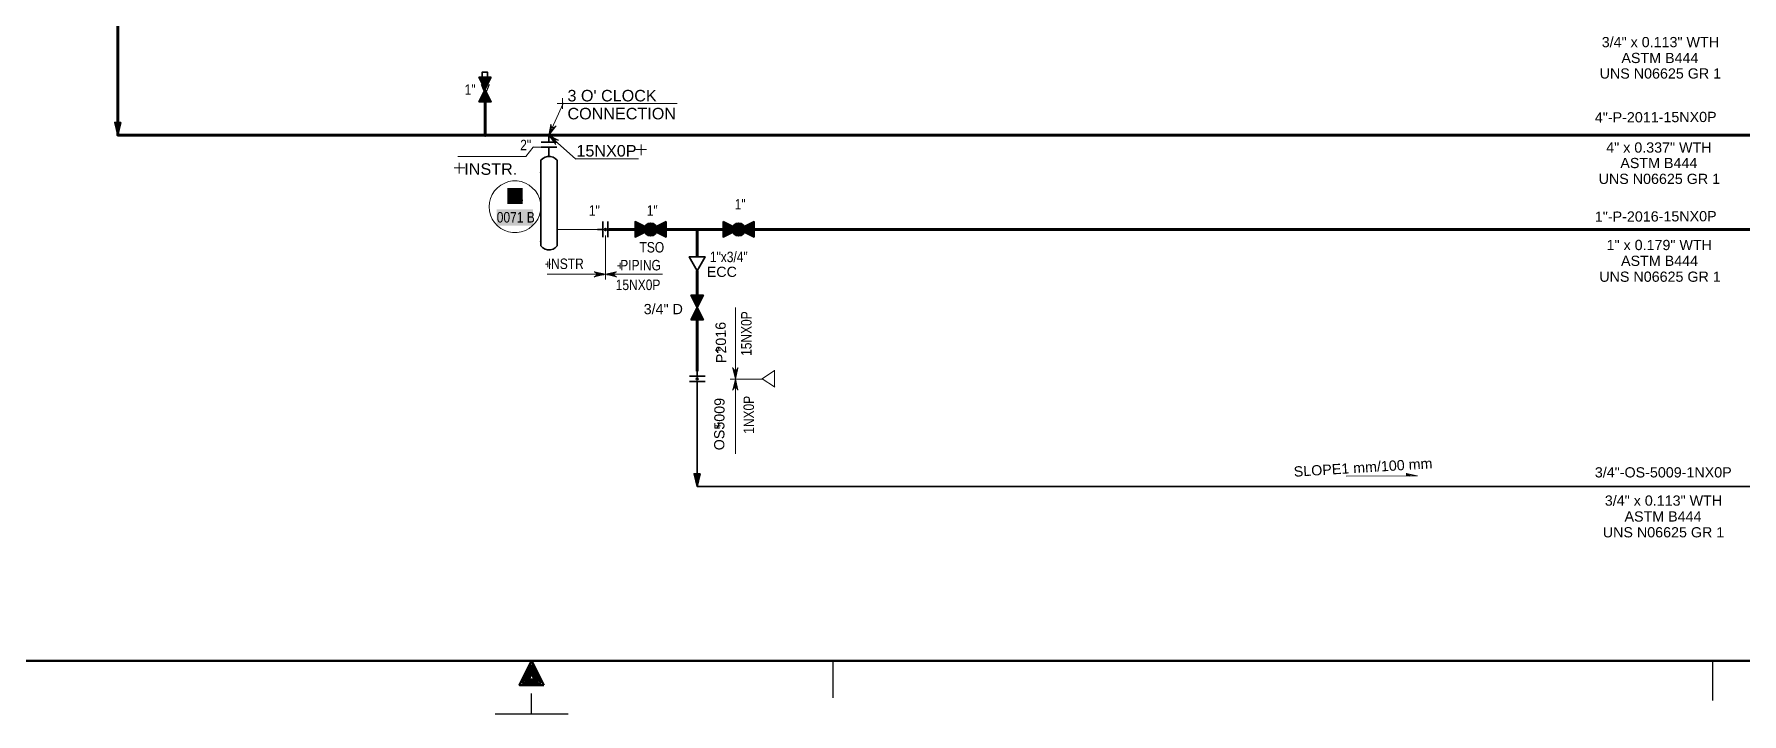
# Model space of a CAD drawing. Header units: millimetres. Extents: x 0 to 1016, y 0 to 711.
# Drawn here: x 385.9 to 805.1, y 0.2 to 167.2 of the extents above; entities that cross this region are included whole.
import ezdxf

# ---------------------------------------------------------------- set-up
doc = ezdxf.new("R2010")
doc.units = ezdxf.units.MM
for name, color, linetype in [('PDF_Geometry', 7, 'Continuous'), ('PDF_Solid Fills', 7, 'Continuous'), ('PDF_Text', 7, 'Continuous')]:
    doc.layers.add(name, color=color, linetype=linetype)
doc.styles.add('PDF Arial Narrow', font='ARIALN.TTF')
doc.styles.add('PDF Helvetica', font='arial.ttf')

msp = doc.modelspace()

# ---------------------------------------------------------------- hatches: boundary and pattern name
at = {"layer": 'PDF_Solid Fills', "transparency": 33554559}
for points in [[(535.78, 118.52), (533.41, 117.33), (533.41, 121.14), (535.78, 119.96), (535.7, 119.45), (535.7, 118.94)], [(535.78, 118.52), (535.7, 118.94), (535.7, 119.45), (535.78, 119.96), (537.22, 119.2)], [(535.78, 119.96), (536.12, 120.3), (536.54, 120.64), (536.97, 120.81), (537.48, 120.81), (537.98, 120.64), (538.32, 120.3), (538.66, 119.96), (537.22, 119.2)], [(538.66, 118.52), (538.32, 118.1), (537.98, 117.76), (537.48, 117.67), (536.97, 117.67), (536.54, 117.76), (536.12, 118.1), (535.78, 118.52), (537.22, 119.2)], [(536.04, 119.79), (535.87, 119.45), (535.87, 119.03), (536.04, 118.6), (536.71, 118.94), (536.63, 119.2), (536.71, 119.45)], [(537.73, 119.45), (537.56, 119.71), (537.22, 119.79), (536.88, 119.71), (536.71, 119.45), (536.04, 119.79), (536.29, 120.21), (536.71, 120.47), (537.22, 120.55), (537.73, 120.47), (538.15, 120.21), (538.49, 119.79)], [(536.71, 118.94), (536.88, 118.69), (537.22, 118.6), (537.56, 118.69), (537.73, 118.94), (538.49, 118.6), (538.15, 118.18), (537.73, 117.93), (537.22, 117.84), (536.71, 117.93), (536.29, 118.18), (536.04, 118.6)], [(537.73, 119.45), (537.22, 119.2), (536.71, 119.45), (536.88, 119.71), (537.22, 119.79), (537.56, 119.71)], [(537.22, 119.2), (536.71, 118.94), (536.88, 118.69), (537.22, 118.6), (537.56, 118.69), (537.73, 118.94)], [(538.66, 119.96), (538.83, 119.45), (538.83, 118.94), (538.66, 118.52), (537.22, 119.2)], [(538.49, 118.6), (538.58, 119.03), (538.58, 119.45), (538.49, 119.79), (537.73, 119.45), (537.81, 119.2), (537.73, 118.94)], [(538.66, 118.52), (541.03, 117.33), (541.03, 121.14), (538.66, 119.96), (538.83, 119.45), (538.83, 118.94)], [(557.37, 118.52), (555, 117.33), (555, 121.14), (557.37, 119.96), (557.2, 119.45), (557.2, 118.94)], [(557.37, 119.96), (557.2, 119.45), (557.2, 118.94), (557.37, 118.52), (558.81, 119.2)], [(560.25, 119.96), (559.91, 120.3), (559.57, 120.64), (559.07, 120.81), (558.56, 120.81), (558.05, 120.64), (557.71, 120.3), (557.37, 119.96), (558.81, 119.2)], [(557.37, 118.52), (557.71, 118.1), (558.05, 117.76), (558.56, 117.67), (559.07, 117.67), (559.57, 117.76), (559.91, 118.1), (560.25, 118.52), (558.81, 119.2)], [(557.54, 118.6), (557.46, 119.03), (557.46, 119.45), (557.54, 119.79), (558.3, 119.45), (558.22, 119.2), (558.3, 118.94)], [(558.3, 119.45), (558.47, 119.71), (558.81, 119.79), (559.15, 119.71), (559.32, 119.45), (560.08, 119.79), (559.74, 120.21), (559.32, 120.47), (558.81, 120.55), (558.3, 120.47), (557.88, 120.21), (557.54, 119.79)], [(559.32, 118.94), (559.15, 118.69), (558.81, 118.6), (558.47, 118.69), (558.3, 118.94), (557.54, 118.6), (557.88, 118.18), (558.3, 117.93), (558.81, 117.84), (559.32, 117.93), (559.74, 118.18), (560.08, 118.6)], [(558.3, 119.45), (558.81, 119.2), (559.32, 119.45), (559.15, 119.71), (558.81, 119.79), (558.47, 119.71)], [(558.81, 119.2), (559.32, 118.94), (559.15, 118.69), (558.81, 118.6), (558.47, 118.69), (558.3, 118.94)], [(560.25, 118.52), (560.42, 118.94), (560.42, 119.45), (560.25, 119.96), (558.81, 119.2)], [(560.08, 119.79), (560.17, 119.45), (560.17, 119.03), (560.08, 118.6), (559.32, 118.94), (559.41, 119.2), (559.32, 119.45)], [(560.25, 118.52), (562.62, 117.33), (562.62, 121.14), (560.25, 119.96), (560.42, 119.45), (560.42, 118.94)]]:
    msp.add_hatch(color=256, dxfattribs=at).paths.add_polyline_path(points)
at = {"layer": 'PDF_Solid Fills', "true_color": 0xffffff, "transparency": 33554559}
for points in [[(538.66, 118.52), (538.32, 118.1), (537.98, 117.76), (537.48, 117.67), (536.97, 117.67), (536.54, 117.76), (536.12, 118.1), (535.78, 118.52), (537.22, 119.2)], [(557.37, 118.52), (557.71, 118.1), (558.05, 117.76), (558.56, 117.67), (559.07, 117.67), (559.57, 117.76), (559.91, 118.1), (560.25, 118.52), (558.81, 119.2)]]:
    msp.add_hatch(color=7, dxfattribs=at).paths.add_polyline_path(points)

# ---------------------------------------------------------------- linework, layer by layer
at = {"layer": 'PDF_Geometry', "lineweight": 50}
for points in [[(1002.98, 698.16), (13.04, 698.16), (13.04, 13.19), (1002.98, 13.19)], [(510.98, 7.18), (505.05, 7.18), (508.01, 13.19)], [(509.7, 8.03), (506.32, 8.03), (508.01, 11.41)], [(509.03, 8.54), (507.08, 8.54), (508.01, 10.48)], [(508.69, 8.62), (507.33, 8.62), (508.01, 10.14)]]:
    msp.add_lwpolyline(points, close=True, dxfattribs=at)
at = {"layer": 'PDF_Geometry', "lineweight": 70}
for points in [[(223.61, 330.36), (406.41, 330.36), (406.41, 142.4), (496.58, 142.4)], [(807.74, 142.4), (512.25, 142.4), (496.58, 142.4), (496.58, 150.61)], [(533.41, 119.2), (527.06, 119.2), (527.99, 119.2)], [(541.03, 119.2), (548.65, 119.2), (548.65, 112.51)], [(548.65, 119.2), (555, 119.2)], [(562.62, 119.2), (807.74, 119.2)], [(548.65, 109.04), (548.65, 103.03)], [(548.65, 97.01), (548.65, 84.4)]]:
    msp.add_lwpolyline(points, dxfattribs=at)
at = {"layer": 'PDF_Geometry', "lineweight": 35}
for points in [[(498.11, 156.62), (495.06, 156.62), (498.11, 150.61), (495.06, 150.61)], [(497.17, 156.62), (495.9, 156.62), (495.9, 157.89), (497.17, 157.89)], [(407.17, 145.53), (405.65, 145.53), (406.41, 142.4)], [(496.84, 142.4), (496.75, 142.23), (496.58, 142.14), (496.41, 142.23), (496.33, 142.4), (496.41, 142.57), (496.58, 142.65), (496.75, 142.57)], [(510.3, 136.22), (510.72, 136.64), (511.31, 136.98), (511.91, 137.15), (512.58, 137.15), (513.26, 136.98), (513.77, 136.64), (514.28, 136.22), (514.28, 115.22), (513.77, 114.71), (513.26, 114.37), (512.58, 114.2), (511.91, 114.2), (511.31, 114.37), (510.72, 114.71), (510.3, 115.22)], [(512.25, 137.23), (512.33, 137.23), (512.33, 137.15), (512.25, 137.15)], [(510.21, 133.25), (510.3, 133.25), (510.3, 133.17), (510.21, 133.17)], [(526.38, 119.2), (526.3, 119.03), (526.13, 118.94), (525.96, 119.03), (525.88, 119.2), (525.96, 119.37), (526.13, 119.45), (526.3, 119.37)], [(526.22, 119.2), (526.13, 119.11), (526.05, 119.2), (526.13, 119.28)], [(541.03, 121.14), (533.41, 117.33), (533.41, 121.14), (541.03, 117.33)], [(555, 121.14), (562.62, 117.33), (562.62, 121.14), (555, 117.33)], [(510.21, 116.23), (510.3, 116.23), (510.3, 116.15), (510.21, 116.15)], [(548.65, 109.04), (546.71, 112.51), (550.6, 112.51)], [(547.13, 97.01), (550.18, 97.01), (547.13, 103.03), (550.18, 103.03)], [(548.82, 97.01), (548.74, 96.84), (548.57, 96.93), (548.57, 97.1), (548.74, 97.1)], [(548.91, 82.54), (548.82, 82.37), (548.65, 82.28), (548.48, 82.37), (548.4, 82.54), (548.48, 82.7), (548.65, 82.79), (548.82, 82.7)], [(548.82, 82.54), (548.74, 82.37), (548.57, 82.45), (548.57, 82.62), (548.74, 82.62)], [(548.74, 82.54), (548.65, 82.45), (548.57, 82.54), (548.65, 82.62)], [(549.41, 59.17), (547.89, 59.17), (548.65, 56.03)], [(510.3, 7.69), (505.81, 7.69), (508.01, 12.18)], [(509.28, 8.37), (506.74, 8.37), (508.01, 10.82)]]:
    msp.add_lwpolyline(points, close=True, dxfattribs=at)
for points in [[(496.58, 156.62), (496.58, 156.62)], [(496.58, 142.4), (496.58, 142.4)], [(510.38, 140.7), (514.19, 140.7)], [(510.38, 139.43), (514.19, 139.43)], [(512.25, 140.7), (512.25, 141.97), (512.25, 142.4)], [(512.25, 142.4), (512.25, 142.4)], [(512.25, 141.97), (512.25, 141.97)], [(512.25, 140.03), (512.25, 140.03)], [(512.25, 140.03), (512.25, 140.03)], [(512.25, 139.43), (512.25, 138.16), (512.25, 137.23)], [(510.21, 136.22), (510.3, 136.22), (510.21, 136.22)], [(512.25, 138.16), (512.25, 138.16)], [(514.28, 136.22), (514.28, 136.22)], [(503.95, 131.14), (503.95, 131.14)], [(514.28, 133.25), (514.28, 133.17), (514.28, 133.25)], [(499.46, 129.27), (499.46, 129.27)], [(508.43, 129.27), (508.43, 129.27)], [(497.6, 124.79), (497.6, 124.79)], [(510.3, 124.79), (510.3, 124.79)], [(499.46, 120.3), (499.46, 120.3)], [(503.95, 118.44), (503.95, 118.44)], [(508.43, 120.3), (508.43, 120.3)], [(510.21, 119.2), (510.3, 119.2), (510.21, 119.2)], [(525.45, 119.2), (524.18, 119.2)], [(524.18, 119.2), (524.18, 119.2)], [(525.45, 117.33), (525.45, 121.14)], [(526.13, 119.2), (526.13, 119.2)], [(526.13, 119.2), (526.13, 119.2)], [(526.72, 117.33), (526.72, 121.14)], [(526.72, 119.2), (527.99, 119.2)], [(527.99, 119.2), (527.99, 119.2)], [(548.65, 119.2), (548.65, 119.2)], [(514.28, 115.22), (513.77, 114.71), (513.26, 114.37), (512.58, 114.2), (511.91, 114.2), (511.31, 114.37), (510.72, 114.71), (510.3, 115.22)], [(512.25, 114.2), (512.33, 114.2), (512.25, 114.2)], [(514.28, 116.23), (514.28, 116.15), (514.28, 116.23)], [(524.18, 108.11), (525.71, 108.11)], [(526.47, 108.11), (528.08, 108.11)], [(548.65, 97.01), (548.65, 97.01)], [(548.65, 83.13), (548.65, 84.4)], [(548.65, 84.4), (548.65, 84.4)], [(550.6, 83.13), (546.79, 83.13)], [(546.79, 81.86), (550.6, 81.86)], [(548.65, 82.54), (548.65, 82.54)], [(548.65, 82.54), (548.65, 82.54)], [(548.65, 82.54), (548.65, 82.54)], [(548.65, 81.86), (548.65, 80.59), (548.65, 56.03), (807.74, 56.03)], [(548.65, 80.59), (548.65, 80.59)], [(557.97, 82.7), (558.05, 82.7)]]:
    msp.add_lwpolyline(points, dxfattribs=at)
at = {"layer": 'PDF_Geometry', "color": 7, "lineweight": 9, "true_color": 0xffffff}
for points in [[(515.55, 151.46), (515.55, 148.83)], [(514.28, 150.19), (516.9, 150.19)], [(536.21, 138.84), (533.58, 138.84)], [(534.94, 140.11), (534.94, 137.49)], [(488.96, 134.35), (491.59, 134.35)], [(490.23, 135.62), (490.23, 133)], [(511.4, 110.65), (512.08, 110.65)], [(511.99, 111.32), (511.99, 109.97)], [(512.58, 110.65), (512.75, 110.65)], [(529.09, 110.31), (529.86, 110.31)], [(529.77, 110.98), (529.77, 109.63)], [(530.36, 110.31), (530.36, 110.39)], [(553.06, 89.56), (554.41, 89.56)], [(553.65, 90.16), (553.65, 90.24)], [(553.65, 88.89), (553.65, 89.65)], [(553.65, 71.53), (553.65, 71.7)], [(553.06, 70.94), (554.41, 70.94)], [(553.65, 70.34), (553.65, 71.02)]]:
    msp.add_lwpolyline(points, dxfattribs=at)
at = {"layer": 'PDF_Geometry', "lineweight": 9}
for points in [[(515.8, 150.27), (515.72, 150.19), (512.25, 142.4), (512.75, 145.02), (512.75, 145.11)], [(515.72, 150.19), (543.74, 150.19)], [(513.94, 144.6), (512.25, 142.4), (512.16, 142.31)], [(513.68, 144.43), (512.41, 142.73), (512.33, 142.65)], [(512.41, 142.73), (512.84, 144.85), (512.84, 144.94)], [(513.6, 144.34), (512.5, 142.99), (512.41, 142.9)], [(512.5, 142.99), (512.84, 144.68), (512.84, 144.77)], [(512.75, 145.02), (513.01, 144.09), (513.09, 144.01)], [(513.01, 144.09), (513.94, 144.6), (514.02, 144.68)], [(489.89, 137.15), (506.57, 137.15), (508.35, 139.43), (508.43, 139.52)], [(496.67, 142.4), (496.58, 142.31), (496.5, 142.4), (496.58, 142.48), (496.67, 142.4), (496.75, 142.31)], [(508.35, 139.43), (510.98, 139.43)], [(514.62, 141.13), (512.25, 142.4), (512.16, 142.48)], [(518.85, 136.47), (518.76, 136.55), (512.25, 142.4), (513.85, 140.19), (513.94, 140.11)], [(514.45, 141.13), (512.58, 142.14), (512.5, 142.23)], [(512.58, 142.14), (513.77, 140.36), (513.85, 140.28)], [(514.28, 141.13), (512.75, 141.97), (512.67, 142.06)], [(512.75, 141.97), (513.77, 140.53), (513.85, 140.45)], [(513.85, 140.19), (513.6, 141.21), (513.6, 141.3)], [(513.6, 141.21), (514.62, 141.13), (514.7, 141.13)], [(518.76, 136.55), (534.26, 136.55)], [(510.3, 124.79), (510.21, 123.77), (509.96, 122.75), (509.54, 121.74), (508.94, 120.89), (508.18, 120.13), (507.42, 119.45), (506.49, 118.94), (505.47, 118.6), (504.46, 118.44), (503.35, 118.44), (502.34, 118.6), (501.41, 118.94), (500.48, 119.45), (499.63, 120.13), (498.87, 120.89), (498.36, 121.74), (497.94, 122.75), (497.68, 123.77), (497.6, 124.79), (497.68, 125.8), (497.94, 126.82), (498.36, 127.83), (498.87, 128.68), (499.63, 129.44), (500.48, 130.12), (501.41, 130.63), (502.34, 130.97), (503.35, 131.14), (504.46, 131.14), (505.47, 130.97), (506.49, 130.63), (507.42, 130.12), (508.18, 129.44), (508.94, 128.68), (509.54, 127.83), (509.96, 126.82), (510.21, 125.8), (510.3, 124.79), (510.3, 124.7)], [(526.13, 117.76), (526.13, 108.19), (523.42, 108.78), (523.34, 108.78)], [(526.13, 110.81), (526.13, 108.19), (528.76, 108.78), (528.84, 108.78)], [(511.82, 108.19), (526.22, 108.19), (526.13, 108.19), (523.42, 107.6)], [(524.27, 108.19), (523.42, 107.6), (523.34, 107.51)], [(523.42, 108.78), (524.27, 108.19), (524.35, 108.11)], [(540.1, 108.19), (526.05, 108.19), (526.13, 108.19), (528.76, 107.6)], [(528.76, 108.78), (527.91, 108.19), (527.82, 108.11)], [(527.91, 108.19), (528.76, 107.6), (528.84, 107.51)], [(548.74, 97.01), (548.65, 96.93), (548.57, 97.01), (548.65, 97.1), (548.74, 97.01), (548.82, 96.93)], [(558.05, 100.06), (558.05, 82.37), (558.05, 82.45), (557.37, 85.16)], [(558.05, 84.31), (557.37, 85.16), (557.29, 85.25)], [(558.64, 85.16), (558.05, 84.31), (557.97, 84.23)], [(564.65, 82.45), (558.05, 82.45), (558.64, 85.16), (558.64, 85.25)], [(567.62, 84.57), (564.57, 82.54), (564.49, 82.45)], [(567.62, 80.5), (567.62, 84.65)], [(548.74, 82.54), (548.65, 82.45), (548.57, 82.54), (548.65, 82.62), (548.74, 82.54), (548.82, 82.45)], [(556.78, 82.45), (558.14, 82.45)], [(558.05, 80.67), (557.37, 79.83), (557.29, 79.74)], [(558.05, 64.08), (558.05, 82.54), (558.05, 82.45), (557.37, 79.83)], [(558.64, 79.83), (558.05, 80.67), (557.97, 80.76)], [(558.05, 82.45), (558.64, 79.83), (558.64, 79.74)], [(564.57, 82.54), (567.62, 80.5), (567.7, 80.42)], [(725.44, 58.66), (722.82, 59.25), (722.73, 59.25)], [(722.82, 59.25), (723.58, 58.66), (723.66, 58.57)], [(708, 58.57), (725.44, 58.66), (725.53, 58.66)]]:
    msp.add_lwpolyline(points, dxfattribs=at)
at = {"layer": 'PDF_Geometry', "lineweight": 18}
for points in [[(514.28, 119.2), (524.18, 119.2)], [(722.82, 59.25), (722.82, 58.66)], [(722.82, 59), (723.24, 58.66)], [(723.32, 58.91), (724.85, 58.74)]]:
    msp.add_lwpolyline(points, dxfattribs=at)
at = {"layer": 'PDF_Geometry', "lineweight": 9}
msp.add_lwpolyline([(526.13, 108.27), (526.13, 106.92)], close=True, dxfattribs=at)
at = {"layer": 'PDF_Geometry', "lineweight": 25}
for points in [[(582.01, 4.13), (582.01, 13.19)], [(798, 3.46), (798, 13.45)], [(508.01, 0.15), (508.01, 5.15)], [(499.04, 0.15), (516.99, 0.15)]]:
    msp.add_lwpolyline(points, dxfattribs=at)
at = {"layer": 'PDF_Geometry', "lineweight": 35}
for centre in [(537.25, 119.2), (558.84, 119.2)]:
    msp.add_circle(centre, 1.58, dxfattribs=at)
at = {"layer": 'PDF_Solid Fills', "lineweight": 35, "transparency": 33554559}
for points in [[(496.58, 153.57), (498.11, 156.62), (495.06, 156.62)], [(496.58, 153.57), (495.06, 150.61), (498.11, 150.61)], [(406.41, 142.4), (407.17, 145.53), (405.65, 145.53)], [(537.22, 119.2), (536.71, 118.94), (536.71, 119.45), (536.63, 119.2)], [(537.73, 119.45), (537.22, 119.2), (537.81, 119.2), (537.73, 118.94)], [(558.3, 119.45), (558.81, 119.2), (558.22, 119.2), (558.3, 118.94)], [(558.81, 119.2), (559.32, 118.94), (559.32, 119.45), (559.41, 119.2)], [(548.65, 100.06), (550.18, 103.03), (547.13, 103.03)], [(548.65, 100.06), (547.13, 97.01), (550.18, 97.01)], [(548.65, 56.03), (549.41, 59.17), (547.89, 59.17)]]:
    msp.add_solid(points, dxfattribs=at)
at = {"layer": 'PDF_Solid Fills', "color": 7, "lineweight": 35, "true_color": 0xffffff, "transparency": 33554559}
for points in [[(502.08, 129.44), (502.08, 125.46), (505.81, 129.44), (505.81, 125.46)], [(499.46, 124.19), (499.46, 120.13), (508.35, 124.19), (508.35, 120.13)], [(537.22, 119.2), (536.71, 118.94), (536.71, 119.45), (536.63, 119.2)], [(558.81, 119.2), (559.32, 118.94), (559.32, 119.45), (559.41, 119.2)]]:
    msp.add_solid(points, dxfattribs=at)
at = {"layer": 'PDF_Solid Fills', "lineweight": 9, "transparency": 33554559}
for points in [[(523.42, 107.6), (526.13, 108.19), (524.27, 108.19), (523.42, 108.78)], [(528.76, 107.6), (526.13, 108.19), (527.91, 108.19), (528.76, 108.78)], [(558.05, 82.45), (558.64, 85.16), (557.37, 85.16), (558.05, 84.31)], [(558.05, 82.45), (558.64, 79.83), (557.37, 79.83), (558.05, 80.67)]]:
    msp.add_solid(points, dxfattribs=at)

# ---------------------------------------------------------------- texts
at = {"layer": 'PDF_Text', "attachment_point": 4}
for s, insert, char_height, style in [('3/4" x 0.113" WTH', (770.72, 165.25), 2.5098, 'PDF Helvetica'), ('ASTM B444', (775.55, 161.35), 2.51, 'PDF Helvetica'), ('UNS N06625 GR 1', (770.21, 157.54), 2.5098, 'PDF Helvetica'), ('1"', (491.57, 153.6), 2.569, 'PDF Arial Narrow'), ('V', (495.47, 153.65), 2.51, 'PDF Helvetica'), ("3 O' CLOCK", (516.81, 152.08), 2.837, 'PDF Helvetica'), ('CONNECTION', (516.81, 147.67), 2.837, 'PDF Helvetica'), ('2"', (505.21, 139.97), 2.569, 'PDF Arial Narrow'), ('15NX0P', (519.01, 138.53), 2.837, 'PDF Helvetica'), ('4" x 0.337" WTH', (771.82, 139.34), 2.5098, 'PDF Helvetica'), ('INSTR.', (491.49, 134.04), 2.837, 'PDF Helvetica'), ('ASTM B444', (775.29, 135.53), 2.51, 'PDF Helvetica'), ('UNS N06625 GR 1', (769.96, 131.64), 2.5098, 'PDF Helvetica'), ('XE', (502.07, 127.52), 2.569, 'PDF Arial Narrow'), ('1"', (557.87, 125.41), 2.569, 'PDF Arial Narrow'), ('0071 B', (499.45, 122.19), 2.569, 'PDF Arial Narrow'), ('1"', (522.06, 123.88), 2.569, 'PDF Arial Narrow'), ('1"', (536.28, 123.88), 2.569, 'PDF Arial Narrow'), ('TSO', (534.5, 114.82), 2.569, 'PDF Arial Narrow'), ('1"x3/4"', (551.77, 112.45), 2.569, 'PDF Arial Narrow'), ('1" x 0.179" WTH', (771.91, 115.38), 2.5098, 'PDF Helvetica'), ('INSTR', (511.98, 110.76), 2.569, 'PDF Arial Narrow'), ('PIPING', (529.76, 110.42), 2.569, 'PDF Arial Narrow'), ('ECC', (551.01, 108.78), 2.51, 'PDF Helvetica'), ('ASTM B444', (775.46, 111.49), 2.51, 'PDF Helvetica'), ('15NX0P', (528.66, 105.59), 2.569, 'PDF Arial Narrow'), ('UNS N06625 GR 1', (770.13, 107.59), 2.5098, 'PDF Helvetica'), ('3/4" D', (535.52, 99.63), 2.51, 'PDF Helvetica'), ('3/4"-OS-5009-1NX0P', (769.03, 59.5), 2.5098, 'PDF Helvetica'), ('3/4" x 0.113" WTH', (771.48, 52.56), 2.5098, 'PDF Helvetica'), ('ASTM B444', (776.31, 48.66), 2.51, 'PDF Helvetica'), ('UNS N06625 GR 1', (770.98, 44.77), 2.5098, 'PDF Helvetica')]:
    msp.add_mtext(s, dxfattribs=dict(at, insert=insert, char_height=char_height, style=style))
for s, insert, char_height, rotation, style in [('4"-P-2011-15NX0P', (769.03, 146.72), 2.5098, 0.2832, 'PDF Helvetica'), ('1"-P-2016-15NX0P', (769.03, 122.33), 2.5098, 0.2832, 'PDF Helvetica'), ('15NX0P', (560.73, 88.14), 2.569, 89.9825, 'PDF Arial Narrow'), ('P2016', (554.59, 86.36), 2.51, 91.0885, 'PDF Helvetica'), ('-', (553.62, 89.58), 2.57, 90, 'PDF Arial Narrow'), ('OS5009', (554.08, 64.94), 2.51, 89.6951, 'PDF Helvetica'), ('1NX0P', (561.33, 69), 2.569, 89.9791, 'PDF Arial Narrow'), ('-', (553.62, 70.95), 2.57, 90, 'PDF Arial Narrow'), ('SLOPE1 mm/100 mm', (695.11, 59.67), 2.5098, 3.4975, 'PDF Helvetica')]:
    msp.add_mtext(s, dxfattribs=dict(at, insert=insert, char_height=char_height, rotation=rotation, style=style))

doc.saveas('drawing.dxf')
